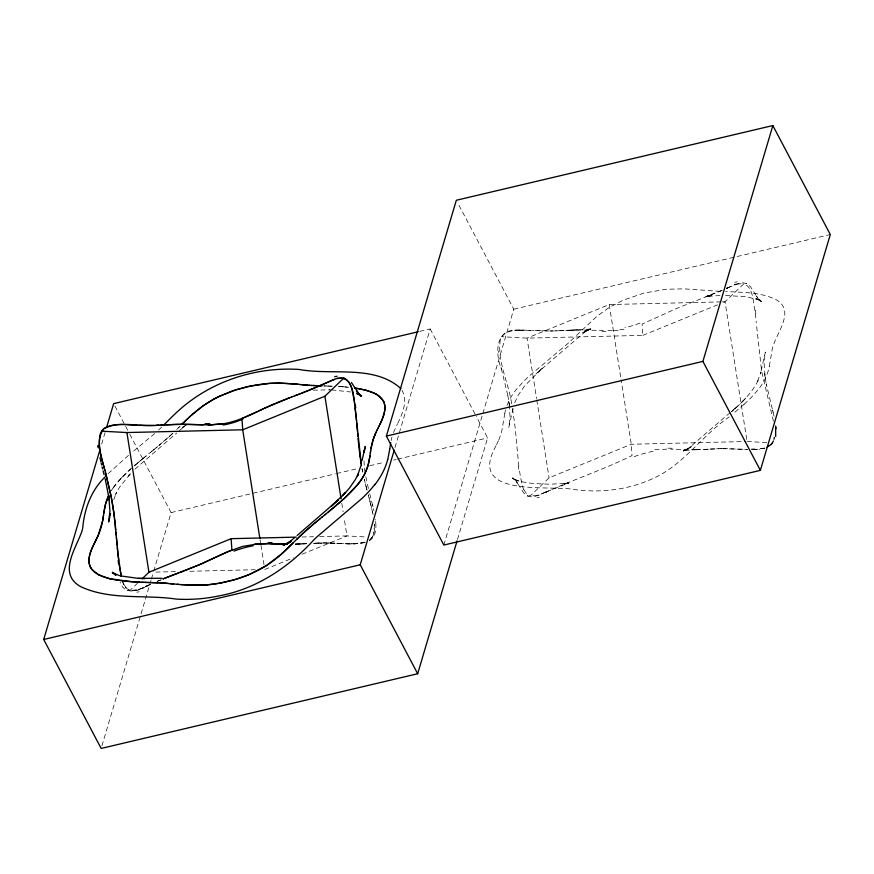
<?xml version="1.0" encoding="UTF-8"?>
<svg xmlns="http://www.w3.org/2000/svg" width="874" height="874" viewBox="0 0 874 874"><rect width="100%" height="100%" fill="white"/><g stroke="black" fill="none" stroke-linecap="round" stroke-linejoin="round"><path stroke-width="0.66" stroke-dasharray="4.37 3.28" d="M504.801 413.424L501.905 430.412A119.651 61.628 -27.8 0 1 498.388 440.824M769.339 366.195L772.234 349.218A133.493 68.751 -27.8 0 1 773.053 346.191C777.347 331.847 795.089 310.838 776.407 299.826C760.817 291.971 742.66 292.462 725.649 291.555M391.137 440.529L391.956 437.164M513.104 408.267L508.777 427.55L510.066 416.92L508.93 401.767L509.4 404.848M101.668 444.025L105.142 432.302M101.919 745.828L151.005 580.358M151.388 579.058L153.321 572.536M153.704 571.235L171.096 512.601L129.428 433.57M394.993 447.521L430.161 328.952L419.564 331.443M443.839 545.048L482.481 414.757M482.863 413.457L513.781 309.221L457.594 202.648M457.473 539.542L487.616 437.907L476.254 416.363M113.773 499.622L116.493 492.423L115.576 494.411L119.607 487.102L131.286 472.736L128.172 475.991L130.324 473.73M507.051 405.274L509.072 400.587A66.206 34.097 -27.8 0 1 516.119 389.717L522.641 382.419A115.936 59.705 -27.8 0 1 530.081 375.296M514.72 402.761L518.063 395.43L524.673 385.795L542.678 367.845L537.543 372.455M393.464 432.554L397.419 423.966M498.366 440.835L496.29 445.237M397.757 423.278C402.706 413.347 407.907 400.958 402.018 390.307M495.973 445.871C466.257 498.759 550.117 484.36 575.999 489.735C603.989 493.264 633.169 488.97 658.297 475.904C685.97 461.45 703.614 434.236 729.266 416.92M511.651 403.777C508.744 382.473 496.945 361.749 500.31 339.942A14.738 11.34 69.6 0 1 501.774 336.741C505.598 331.224 512.983 330.47 519.145 330.175M372.204 537.324L369.374 540.219M113.15 487.932L115.412 484.873A78.07 40.204 -27.8 0 1 121.005 478.428L130.04 469.622M370.095 539.673C374.28 535.849 374.848 529.797 374.389 524.455M121.005 478.417L115.991 484.141A66.206 34.097 -27.8 0 0 111.413 490.554M121.3 478.1L122.207 477.149M108.19 473.664L128.696 455.146M179.104 427.146L180.153 426.086M178.471 427.779L179.301 426.949M178.678 427.572L176.81 429.44M161.701 427.036L161.231 427.495A115.226 59.345 -27.8 0 1 158.423 430.172M123.769 584.193L126.544 588.366L129.986 590.42L137.579 583.155M754.961 310.51C752.864 301.552 753.661 288.234 744.014 283.624L725.038 301.792L722.47 302.841M523.908 489.768L526.672 493.941L530.125 495.995L549.091 477.827L631.268 444.254L745.719 441.523M169.6 436.279L172.965 433.165M134.957 469.174L176.723 432.98M172.309 433.788L158.686 445.696M535.937 373.941L587.503 329.695L582.75 333.136L590.78 328.602L582.761 332.557L590.846 328.897L588.027 329.727L590.846 329.039L579.473 329.848M129.931 469.72L131.286 468.497L130.445 469.262M179.334 430.653L185.364 425.693M530.07 375.296L567.739 343.646L597.27 315.94L609.429 307.353L622.922 300.317L643.603 293.172L665.999 289.25L684.145 288.857L721.083 291.413M744.069 404.323L733.592 413.358M168.289 437.459L155.954 447.947M154.698 433.548L132.389 452.109M134.072 466.039L136.497 463.963M134.738 465.471L143.915 457.79M137.294 463.286L140.878 460.292M141.271 459.964L142.44 459.003M157.746 446.472L154.873 448.843M142.833 458.675L150.59 452.339M151.3 451.771L155.048 448.701M153.42 450.034L154.13 449.444M144.221 457.539L145.434 456.545M145.74 456.294L146.351 455.802M150.525 452.393L151.978 451.213M184.512 426.184L182.611 427.561L186.817 424.862M369.265 540.788C376.53 536.527 376.443 526.847 375.438 519.538M186.817 424.742L182.622 426.982L184.764 425.857M726.414 288.475L728.555 287.327L726.797 288.147M145.434 586.716L147.193 585.897M546.807 491.723L568.34 483.071L562.976 484.272L568.275 483.093L550.227 484.251L532.987 483.497L523.1 482.033L514.185 479.444L518.326 481.082L512.415 478.122L516.228 480.766L512.688 477.838L517.616 483.322L516.086 481.137L523.69 492.98L527.721 496.039L531.086 496.814L535.161 496.399L546.676 491.636M727.856 287.655L739.448 283.121L743.534 282.848L746.866 283.766L750.449 286.639L758.053 298.482L756.523 296.297L761.44 301.781L757.9 298.853L761.713 301.497L755.802 298.537L759.943 300.175L746.188 296.745L723.901 295.368M146.537 586.061C138.332 591.665 124.305 594.921 120.153 582.368M545.245 492.444L547.332 491.472L546.097 492.051M727.332 287.907L728.042 287.568M726.939 288.234L734.411 284.913M545.136 492.357L539.717 494.717M546.283 491.964L545.573 492.291C574.076 479.345 603.923 469.491 632.022 455.572L631.268 444.254L621.097 379.775M727.507 287.819L726.447 288.311M146.482 586.225L150.273 584.498M149.705 584.597L139.578 589.131M150.404 584.291C141.828 589.305 125.932 596.144 122.71 581.505M722.033 290.288L705.788 296.559L711.152 295.346L705.853 296.526L719.947 295.51M722.088 290.43L676.236 308.631L642.106 324.046L642.86 335.365L527.055 338.129L501.785 336.719M519.954 330.154C496.028 327.313 494.313 351.49 501.468 369.309L500.988 367.342M157.287 581.297L159.188 580.5M157.047 581.396L160.587 579.921M720.952 301.891L609.233 304.556L527.055 338.129L536.581 398.577M642.86 335.365L717.576 304.84M264.767 569.487L293.402 557.787M302.12 554.225L346.945 535.915L365.561 536.953M158.85 580.871L161.275 579.899M539.258 495.088L538.548 495.35M734.87 284.542L735.58 284.269M139.119 589.502L138.409 589.775M364.742 542.426L354.855 543.868M764.881 448.012L756.611 449.367M736.804 284.083L744.014 283.624M137.196 589.961L129.986 590.42M537.324 495.536L530.201 496.017M365.321 542.153C348.42 546.326 330.831 541.443 313.646 543.333M364.862 542.634L353.642 543.978L329.946 543.049M764.805 448.264L755.802 449.411M513.781 309.221L830.3 234.527M171.096 512.601L335.31 473.85M336.643 473.533L357.827 468.54M369.746 465.722L384.32 462.291M393.584 460.095L396.239 459.473M397.561 459.167L487.616 437.907M624.047 329.269L618.453 329.99M514.469 330.405L515.059 330.339M759.67 449.214L759.08 449.28M654.768 449.717L666.764 449.149M565.74 330.405L568.941 330.252M708.388 449.214L699.462 449.629M306.708 543.715L301.759 543.956M564.08 330.492L560.726 330.645M709.885 449.083L716.778 448.832M306.446 543.672L303.158 543.825M571.41 330.132L555.667 330.842M569.203 330.296L572.23 330.088M295.117 544.109L305.834 543.704M571.651 330.175L573.049 330.055M715.085 448.897L697.845 449.684M300.951 543.989L302.349 543.868M313.274 543.399L314.957 543.322M572.459 330.143L576.283 329.935M754.994 449.444L756.239 449.487M300.132 544.021L301.53 543.901M559.229 330.765L553.974 330.896M314.76 543.278L316.639 543.257M573.278 330.11L577.091 329.913M300.722 543.934L297.706 544.109M299.913 543.967L298.307 544.021M716.582 448.788L718.472 448.777M316.443 543.213L318.333 543.202M612.324 330.383L607.375 330.47M313.198 390.154L330.306 389.826L329.247 389.782M699.244 449.575L697.048 449.717M576.49 330.001L603.399 330.438M718.264 448.733L720.165 448.723M697.638 449.629L696.25 449.739M755.42 449.52L751.312 449.564M318.125 543.158L325.117 543.06M297.903 544.032L295.314 544.174M297.51 544.043L295.521 544.098M577.288 329.979L578.872 329.935M696.84 449.651L683.282 450.58L691.378 447.062L683.348 451.017L691.389 446.483L686.636 449.924L738.202 405.678L731.451 411.774C741.982 402.575 752.481 392.535 758.424 379.633L757.496 381.621L760.959 371.942L760.391 373.941L765.362 352.069L764.062 362.699L765.198 377.852L764.575 373.755L766.509 385.379L766.214 383.839L774.047 416.221M722.317 301.858L725.038 301.792L746.866 440.146M554.182 330.94L550.576 330.962M719.947 448.679L721.858 448.69M696.054 449.673L670.729 449.181M301.989 536.986L313.471 536.712M319.698 536.56L346.945 535.915L344.105 517.911M320.026 543.147L321.719 543.104M155.769 572.088L176.209 571.607M189.833 571.279L255.23 569.717M519.527 330.077L552.499 330.984M721.64 448.646L747.161 449.444M723.322 448.613L747.609 449.411M323.194 543.038L326.821 543.06M549.112 331.028L532.321 330.481M522.412 330.132L528.169 330.274M326.57 543.016L328.515 543.071M351.588 543.912L343.34 543.65M328.253 543.027L331.912 543.136M323.992 385.926L325.51 385.969M323.664 385.915L327.029 386.024M326.942 386.024L328.548 386.068M328.034 386.057L329.312 386.1M329.127 386.089L331.585 386.177M330.066 386.122L330.831 386.144M331.301 386.166L332.339 386.21M333.311 543.147L334.993 543.213M528.999 330.317L530.66 330.394M331.661 389.902L350.889 392.011M336.665 543.289L341.668 543.562M338.358 386.483L340.587 386.614M747.084 441.49L767.022 442.605M338.85 386.516L344.596 386.909M341.155 386.647L343.821 386.843M344.28 386.876L347.317 387.149M345.012 386.942L348.639 387.269M528.246 496.235L527.262 495.853M128.107 590.66L127.134 590.278M746.112 283.471L746.866 283.766M430.161 328.952L475.62 415.161M114.909 406.028L125.004 425.19M125.638 426.392L128.795 432.379M368.533 495.831L368.271 494.848L373.023 514.098M369.068 497.798L370.368 502.725M366.687 488.959L366.949 489.943M369.746 493.744L373.908 510.645M366.993 490.052L364.382 479.706M366.424 487.976L364.229 479.127M370.62 503.708L373.111 514.6M772.824 410.977L772.66 410.31L773.14 412.277M372.685 505.401L372.521 504.735L373.001 506.702M521.614 482.863L519.167 469.109M368.402 488.479L365.682 476.035M501.305 368.642L507.914 395.78L507.63 394.24L509.564 405.875M362.153 469.283L362.546 471.25M773.435 421.17L761.582 370.915L756.491 324.691M362.011 468.366L362.71 472.124M512.557 408.704L515.157 427.594L518.795 466.082M609.233 304.556L620.89 378.431M536.8 399.921L549.091 477.827M341.778 503.173L343.132 511.738M260.102 539.935L260.736 543.967M260.955 545.31L264.134 565.456M364.436 468.169L365.059 472.277M755.333 313.537L756.294 322.659M498.246 350.922L498.366 352.528M375.754 523.122L375.634 521.516M363.966 460.915L364.513 468.508M374.476 524.553L373.69 534.101A14.727 11.329 69.6 0 1 372.226 537.302M504.811 413.413A110.332 56.821 -27.8 0 1 505.609 409.851M744.058 404.323A115.936 59.705 -27.8 0 0 751.498 397.211L757.998 389.902A66.206 34.097 -27.8 0 0 765.067 379.032L767.722 372.499A110.332 56.821 -27.8 0 0 769.317 366.206M639.954 323.107A29.574 7.495 -16.7 0 1 624.888 327.717M734.816 282.28A120.066 51.642 -76.1 0 1 737.186 281.854M755.453 310.325A131.854 66.981 87.1 0 1 755.835 313.373M634.174 456.665A29.989 7.702 -16.7 0 1 653.271 451.334M668.173 448.187A131.57 40.619 -14.7 0 1 672.161 448.264M754.885 448.974A126.293 95.135 59.3 0 1 751.618 448.985M539.324 497.35A120.077 51.642 -76.1 0 1 536.942 497.765M518.686 469.283A132.313 67.243 87.1 0 1 518.304 466.246M523.832 489.943A25.947 11.515 86.1 0 1 521.549 482.929M618.191 330.263A55.084 18.485 -16.1 0 1 612.04 330.623M605.944 331.443A131.592 40.63 -14.7 0 1 601.957 331.366M520.019 330.427A132.192 99.581 59.3 0 1 522.466 330.416M122.502 476.833A115.936 59.705 -27.8 0 1 129.942 469.72M354.746 543.388A126.293 95.135 59.3 0 1 351.49 543.399M139.185 591.764A120.077 51.642 -76.1 0 1 136.814 592.19M123.693 584.367A25.947 11.515 86.1 0 1 121.519 577.823M111.544 490.314A70.838 36.479 -27.8 0 1 113.085 487.932M745.795 398.074L740.507 403.482L745.828 398.052M735.1 284.454L734.389 284.727L735.1 284.454M736.072 284.094L735.362 284.356L736.072 284.094M138.158 589.863L138.158 589.863M538.286 495.449L538.286 495.449M686.035 449.87L683.304 450.864L686.101 449.892M590.835 329.192L587.896 329.706L590.835 329.192M711.37 295.609L705.853 296.526L711.37 295.609M568.275 483.093L562.758 484.021L568.198 483.147M758.894 299.782L757.824 299.4L758.894 299.782"/><path stroke-width="1.31" d="M364.174 452.47L364.294 450.143L364.13 452.317M364.229 452.077L365.223 446.494L362.087 460.434M103.503 515.42L103.809 513.104M370.358 453.049L369.986 455.769M389.826 448.635L390.711 442.659M103.525 515.212L103.23 517.332M370.336 453.245L370.718 450.514M389.771 449.007L387.761 459.604M103.46 515.704L103.329 516.687M103.798 513.235L103.897 512.525M370.401 452.754L370.532 451.782M103.875 512.688L105.721 503.369L108.78 495.318A70.838 36.479 -27.8 0 0 106.77 500.212M369.964 455.944L368.041 465.427L364.917 473.457A66.206 34.097 -27.8 0 1 357.881 484.327L343.821 498.846M103.951 512.153L104.662 507.849M369.877 456.523L369.199 460.62M103.252 517.157L103.034 518.588M370.652 450.984L371.122 448.133M103.11 518.107L102.848 519.713M775.686 436.476L775.675 426.108M103.012 518.752L102.739 520.325M102.815 519.866L102.4 522.051M371.046 448.602L371.242 447.51M774.353 437.415L773.949 439.24M371.155 447.98L371.461 446.417M102.586 521.112L98.205 535.325M110.08 515.966L110.55 513.584M371.363 446.887L372.095 443.631A133.493 68.751 -27.8 0 1 372.914 440.616L373.875 437.666M102.367 522.204L101.766 524.826A119.651 61.628 -27.8 0 1 98.259 535.249L97.779 536.275M371.494 446.253L371.942 444.232M109.785 517.168L108.638 521.975L109.927 511.345L108.802 496.192L109.425 500.289L105.153 478.701M372.04 443.828L373.067 440.114M360.896 465.776L357.368 476.046L358.285 474.058L355.281 479.728L349.327 488.249L342.575 495.722L345.689 492.477L331.312 506.199L338.063 500.103L297.138 535.489M457.08 540.842L417.674 673.745L101.155 748.439L43.7 639.473L99.352 451.847M106.694 427.091L113.642 403.635L418.242 331.759M386.384 436.093L456.326 200.255L772.845 125.561L830.3 234.527L760.358 470.365L443.839 545.048L386.384 436.093L702.904 361.399L772.845 125.561M417.674 673.745L360.219 564.779L394.229 450.121M373.165 439.808L373.46 438.89M383.555 415.565L382.102 419.531A112.986 58.197 -27.8 0 1 381.119 421.803L378.027 428.173M106.377 501.228L106.278 501.545A110.332 56.821 -27.8 0 0 104.672 507.838M367.484 467.229L367.583 466.924A110.332 56.821 -27.8 0 0 369.189 460.631M373.559 438.584L374.804 435.186M106.475 500.933L106.726 500.223M367.266 467.885L367.135 468.246A70.838 36.479 -27.8 0 1 360.765 480.536M373.985 437.361L374.323 436.443M374.378 436.279L375.317 433.952M374.87 435.034L375.765 432.903M92.01 548.348C89.476 554.313 87.367 561.534 90.645 567.641M375.383 433.788L375.907 432.586M92.152 547.998L95.998 539.979M375.875 432.663L376.377 431.559M97.812 536.188L96.621 538.712M97.702 536.439L95.627 540.722M376.333 431.647L378.114 427.998M376.781 430.696L377.24 429.757M379.906 424.382C383.293 417.259 387.182 408.497 383.205 400.805M96.468 539.029L96.151 539.662M378.966 426.283L379.283 425.649M95.517 540.919C91.814 548.599 86.919 557.404 89.935 566.123M772.103 443.249L772.343 442.899A14.727 11.329 69.6 0 0 773.37 440.955M360.711 480.536L358.449 483.595A78.07 40.204 -27.8 0 1 352.856 490.041L351.719 491.243M375.132 484.065L374.498 484.884M771.851 443.577L771.316 444.211M105.175 476.833C91.213 490.314 84.363 508.963 82.724 527.951A123.496 63.605 -27.8 0 1 81.861 531.468C75.645 549.025 57.356 574.349 81.304 586.946C111.042 600.493 144.767 594.407 176.34 599.094A187.112 96.369 -27.8 0 0 189.112 599.367L197.24 598.974A128.292 66.074 -27.8 0 0 218.282 596.046C256.027 589.284 288.933 567.302 314.389 539.28A121.737 62.699 -27.8 0 1 317.426 536.472L362.186 498.267A109.458 56.373 -27.8 0 0 374.542 484.884M293.074 543.005L287.71 548.326A126.249 65.026 -27.8 0 1 282.695 553.024L282.28 553.395M163.536 425.212L173.434 415.412A149.847 77.174 -27.8 0 1 176.515 412.517C209.083 381.96 254.837 366.501 299.258 369.473C332.535 375.634 373.875 364.272 400.871 388.559M175.958 424.436L181.879 424.316L183.256 422.983M181.792 424.447L183.955 422.284M296.428 539.64L280.554 554.914A67.964 35.004 -27.8 0 1 261.741 568.482M296.69 539.389L300.569 535.609M183.485 422.743L185.135 421.126M296.963 539.116L297.783 538.308M184.665 421.585L188.992 417.433M771.043 444.505L767.099 447.171M185.386 420.875L186.391 419.902M299.279 536.844L304.895 531.611M186.643 419.662L187.681 418.668M104.793 470.671C102.083 458.883 97.473 446.559 100.171 434.367A14.738 11.34 69.6 0 1 101.635 431.166L126.916 432.554L242.721 429.789L324.909 396.217L343.875 378.049C352.43 381.752 352.43 393.082 354.265 400.926M142.32 578.61L148.951 572.251L231.14 538.679L296.275 537.128M300.896 535.292L301.552 534.68M188.806 417.608L190.379 416.155M189.265 417.182L192.411 414.342M302.054 534.211L304.261 532.179M294.527 537.805L286.497 544.349L291.25 540.908L283.209 545.442L290.19 542.044L285.896 544.284M343.253 499.36L343.93 498.748A115.936 59.705 -27.8 0 0 351.359 491.625M343.416 499.207L341.8 500.649M191.242 415.379L199.578 408.442M304.818 531.676L309.451 527.601M305.387 531.173L310.423 526.771M342.575 499.972L327.684 512.525M281.854 553.777L266.636 565.391L250.63 573.923M341.395 501.01L340.183 502.069M192.706 414.079L203.205 405.776L213.54 399.309M339.778 502.419L337.364 504.495M310.052 527.088L313.253 524.378M311.264 526.061L317.907 520.511M335.758 505.849L336.566 505.183M314.269 523.526L315.175 522.772M334.961 506.527L332.983 508.176M316.115 521.996L318.988 519.615M331.803 509.149L332.59 508.504M318.813 519.768L322.561 516.698M329.946 510.678L331.028 509.793M319.72 519.014L320.43 518.435M328.722 511.672L329.64 510.929M321.883 517.255L324.778 514.884M326.231 513.704L328.121 512.175M324.68 514.972L326.297 513.661M199.949 408.169L200.31 407.885A60.962 31.398 -27.8 0 1 212.24 400.019L214.622 398.719M261.61 568.439L260.758 568.919M260.321 569.16L259.021 569.859M213.879 399.123L219.407 396.293M214.829 398.599L216.097 397.943M258.595 570.088L257.721 570.547M257.284 570.777L247.353 575.3M216.654 397.648L218.303 396.829M218.784 396.588L232.692 390.842L247.014 386.723M259.25 410.725L260.681 410.037M257.786 411.425L241.978 418.471L242.721 429.789L259.895 538.592M215.332 557.394L202.582 563.348M216.064 557.044L231.883 549.997L231.14 538.679M263.467 408.704C249.123 415.609 234.407 422.994 218.314 424.414M261.042 409.862L271.268 405.121M264.156 408.377L292.003 396.807M219.964 396.02L236.33 389.64L253.099 385.456M327.324 382.408L328.351 381.927M326.8 382.648L309.057 390.252M328.853 381.687L334.283 379.327M271.89 404.848L274.917 403.548M201.97 563.61L198.944 564.921M250.019 574.196L248.019 575.026M276.097 403.045L289.644 397.692M197.764 565.412L184.217 570.766M240.11 577.987L247.484 575.245M308.456 390.492L305.419 391.683M168.431 576.785L162.99 578.938L183.092 571.192M246.588 575.605L232.997 580.172L218.992 583.329M169.043 576.545L172.058 575.376M304.218 392.153L301.803 393.082M172.659 575.147L175.63 574.01M300.601 393.551L298.821 394.229M297.641 394.677L294.735 395.78M176.22 573.792L178.547 572.907M181.858 571.662L200.299 564.342L227.076 551.975L242.513 546.425L258.507 543.814L285.208 544.065M291.326 397.058C306.599 391.65 321.381 384.997 336.261 378.628C355.642 373.985 353.588 402.848 355.969 415.052M179.705 572.47L181.967 571.618M239.367 578.227L235.762 579.375M336.665 378.508L343.875 378.049M234.866 579.637L221.592 582.86L207.171 584.859M43.7 639.473L360.219 564.779M247.888 386.526L269.05 383.424M254.006 385.292L263.544 383.904M223.919 423.693L209.978 424.873L181.879 424.316M218.129 583.482L213.016 584.236M212.163 584.345L206.144 584.946M264.035 383.861L270.689 383.325A134.924 69.494 -27.8 0 1 279.472 383.162L294.363 383.981M254.64 544.141L266.625 543.562M206.351 584.924L197.863 585.318A157.626 81.184 -27.8 0 1 190.292 585.198L183.737 584.826M205.86 584.968L180.951 584.608M269.29 383.413L279.44 383.151M165.765 424.873L175.554 424.447M164.104 424.961L160.772 425.114M159.09 425.19L155.736 425.31M213.037 424.775L208.045 424.895M161.985 578.271L138.103 578.348L120.634 575.922M154.042 425.365L138.868 425.256M279.483 383.151L284.411 383.293M202.484 424.84L203.26 424.862M270.601 543.606L276.763 543.781M287.371 544.109L277.528 543.803M201.708 424.83L197.863 424.709M149.946 582.543L145.303 582.39M322.058 385.871L320.015 385.805M147.914 582.477L148.93 582.51M149.869 582.543L158.216 582.827M146.908 582.445L144.549 582.368M151.388 582.587L157.462 582.794M320.944 385.827L311.592 385.434M319.513 385.784L317.819 385.729M197.098 424.688C183.922 423.966 170.736 424.524 157.571 425.245C139.807 427.572 120.23 419.957 103.766 428.795C93.07 443.784 104.53 463.428 107.174 479.509M144.636 582.368L141.621 582.27M143.882 582.346L142.375 582.292M316.497 385.674L317.164 385.696M141.522 582.259L132.531 581.8M158.194 582.827L165.984 583.275M139.949 582.193L125.943 581.265M315.175 385.62L313.198 385.521M159.789 582.903L161.384 582.98M285.186 383.325L295.095 384.047M138.103 578.348L144.603 578.686M137.196 425.168C126.359 425.19 113.915 422.262 104.159 428.478A16.475 12.695 69.4 0 0 101.657 431.144M161.766 583.002L163.689 583.111M311.898 385.456L309.363 385.303M309.844 385.325L308.107 385.205M164.192 583.144L182.819 584.761M131.788 581.756L110.091 578.774M305.518 384.997L308.183 385.216M166.169 583.286L168.606 583.482M307.451 385.161L302.12 384.691M304.873 384.942L302.939 384.768M294.92 384.025L295.816 384.112M169.403 583.559L172.222 583.81M178.766 584.422L177.313 584.291M295.641 384.09L296.548 384.178M296.362 384.156L297.269 384.243M297.182 384.232L302.349 384.713M298.012 384.309L298.832 384.385M300.47 384.538L301.301 384.615M172.965 583.887L173.686 583.952M125.222 581.188L120.241 580.598M359.138 388.733L354.32 387.958L365.376 390.088M359.826 388.854C367.845 390.569 376.934 392.59 382.288 399.374M109.698 578.686L102.717 576.578M107.906 578.227L110.594 578.894A160.882 82.855 -27.8 0 0 119.432 580.478M365.824 390.208L374.465 393.3M107.469 578.107L97.844 574.36L91.89 569.509M119.487 575.627L112.287 572.546L116.1 575.19L112.549 572.262L115.128 574.775M356.603 393.486L361.574 395.922L357.761 393.278L361.312 396.206L357.881 392.852L356.384 390.722L359.498 394.709L351.424 382.506M102.367 576.447L99.199 575.07M356.701 393.376L358.755 394.196L357.695 393.77M374.749 393.442L375.984 394.087M98.817 574.874L93.78 571.509L90.743 567.816M376.29 394.261L378.584 395.747M378.857 395.955L383.118 400.663M91.759 569.345L90.131 566.592M382.397 399.516L383.511 401.406M702.904 361.399L760.358 470.365M105.317 472.626L106.115 475.576M106.246 476.046L111.14 496.345L114.57 518.009M104.104 474.724L103.088 470.846M107.436 480.492L111.697 499.185M102.105 466.956L102.597 468.901M100.849 461.767L99.953 457.823M101.176 463.067L101.624 465.012M111.883 500.168L112.833 505.598M361.443 465.339L361.028 462.87M361.333 464.629L355.205 407.95M360.951 462.368L360.132 456.927M112.91 506.09L113.729 511.541M324.909 396.217L341.089 498.803M126.916 432.554L148.951 572.251M119.596 567.543L121.257 576.337L117.892 553.417M354.407 401.92L354.822 404.935M119.454 566.549L119.039 563.533M360.055 456.425L359.29 450.46M113.806 512.033L118.656 560.507M359.17 449.454L358.624 444.451M114.691 519.014L115.237 524.018M358.526 443.446L358.034 438.398M115.335 525.023L115.827 530.059M356.068 416.068L356.537 421.148M117.793 552.401L117.324 547.321M98.106 445.347L98.314 447.936M357.848 436.377L357.575 433.34M116.013 532.091L116.286 535.128M356.712 423.18L357.4 431.308M117.149 545.289L116.45 537.149M775.894 428.697L775.773 427.091M98.15 445.969L98.227 446.953M243.092 418.952A29.574 10.182 -16.3 0 1 223.198 425.004M234.035 551.079A29.989 7.702 -16.7 0 1 253.143 545.758M334.676 376.694A120.066 51.642 -76.1 0 1 337.047 376.279M355.314 404.749A131.854 66.981 87.1 0 1 355.696 407.797M268.034 542.612A131.57 40.619 -14.7 0 1 272.033 542.688M118.547 563.708A132.313 67.243 87.1 0 1 118.165 560.66M209.804 423.693A127.123 37.8 -14.1 0 1 205.062 423.704M218.511 424.207A53.412 17.6 -15.8 0 1 213.278 424.567M387.619 459.648A95.474 49.173 -27.8 0 1 375.372 484.076M383.752 401.297A56.297 28.995 -27.8 0 1 383.435 415.587"/></g></svg>
